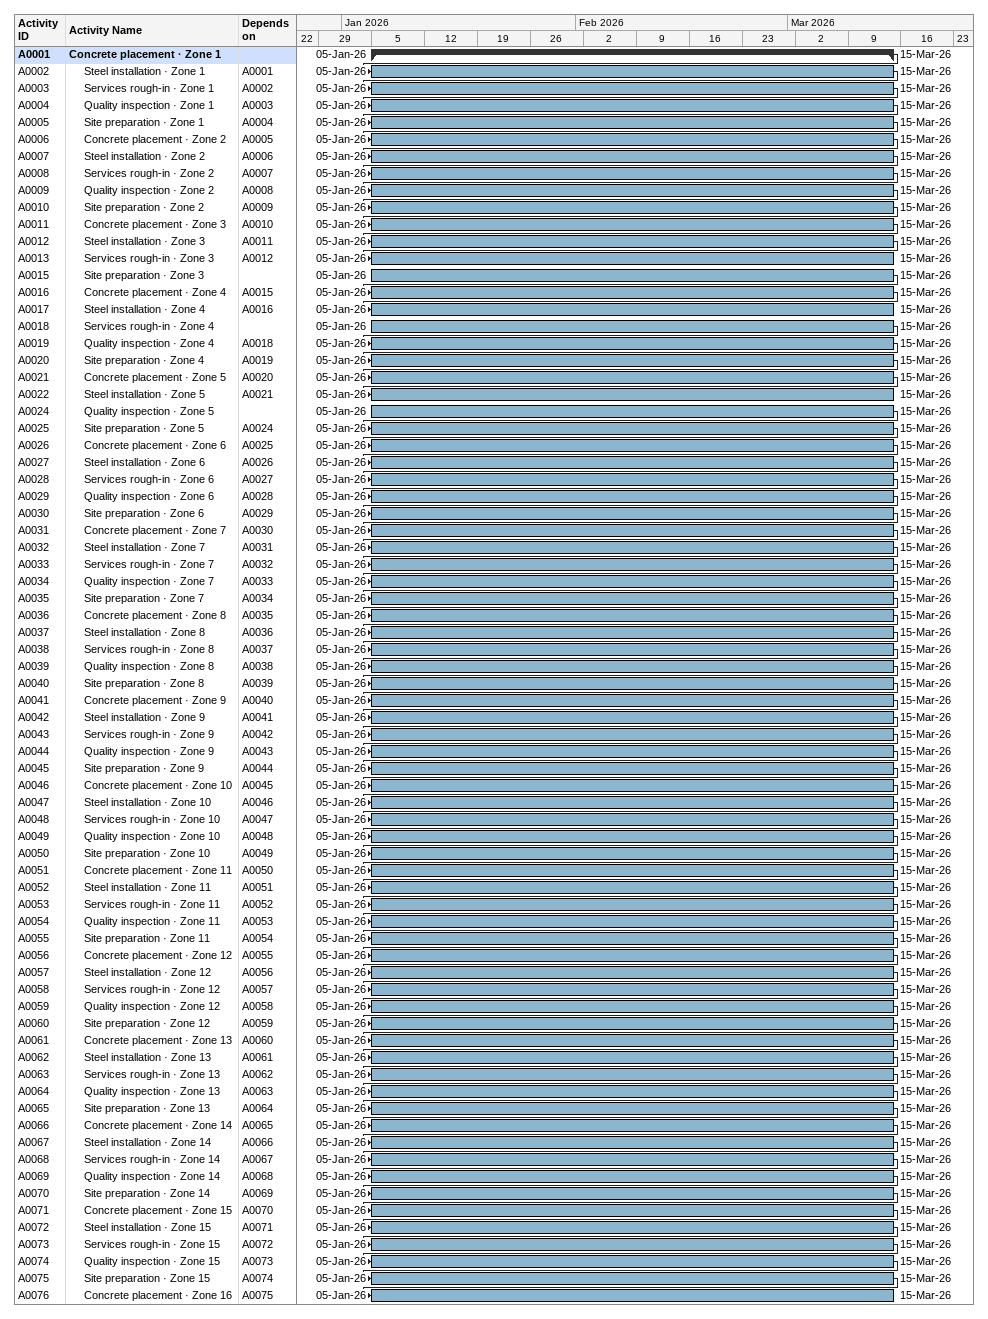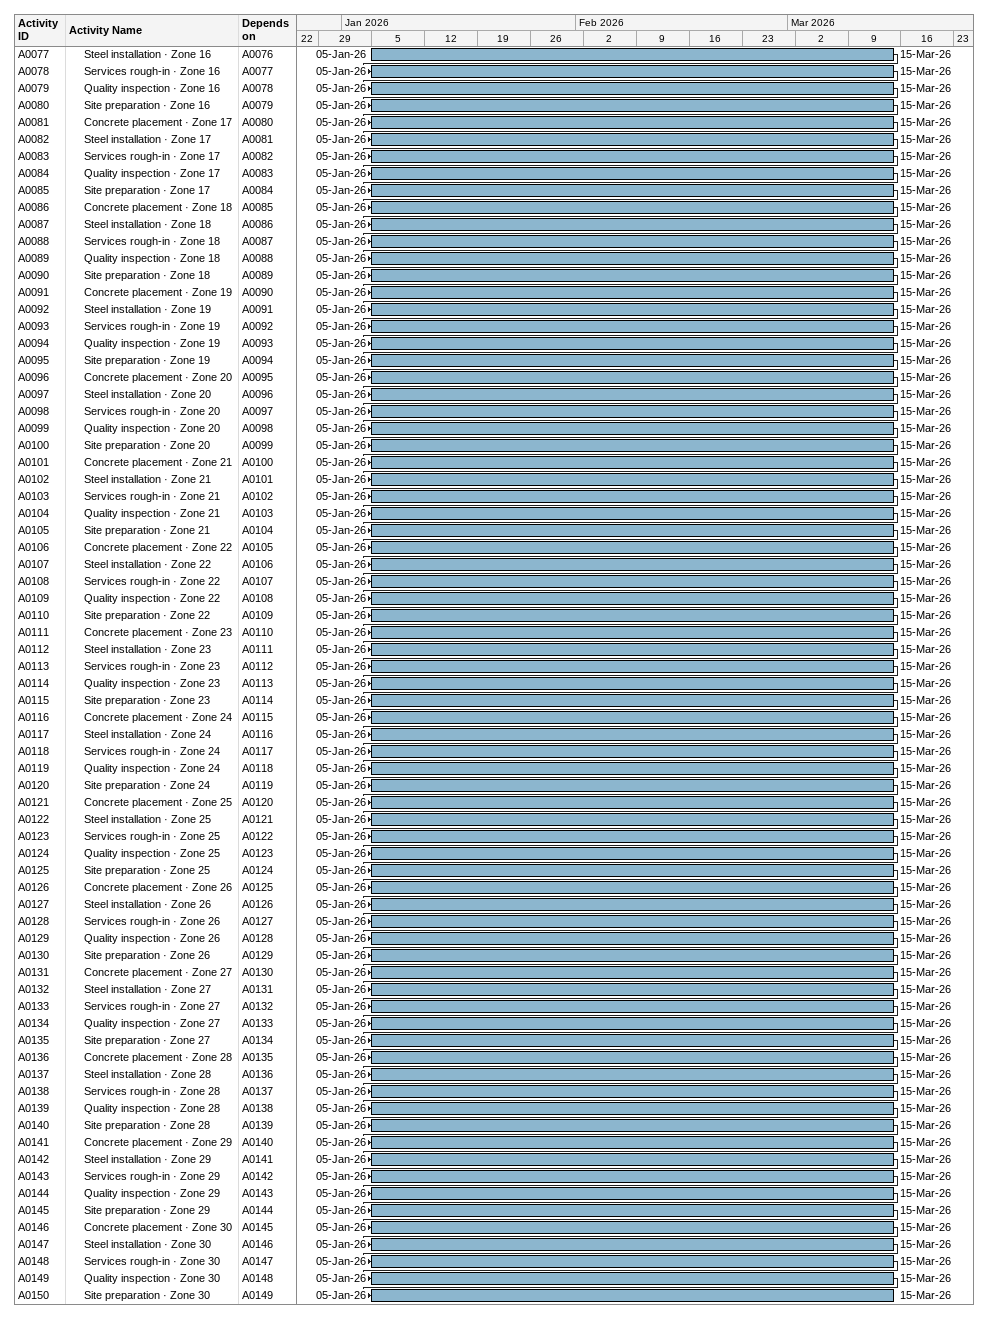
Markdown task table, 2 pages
| ID | Level | Task | Start | Finish | Predecessors |
|---|---|---|---|---|---|
| A0001 | 1 | **Concrete placement · Zone 1** | 2026-01-05 | 2026-03-15 |  |
| A0002 | 2 | Steel installation · Zone 1 | 2026-01-05 | 2026-03-15 | A0001 |
| A0003 | 2 | Services rough-in · Zone 1 | 2026-01-05 | 2026-03-15 | A0002 |
| A0004 | 2 | Quality inspection · Zone 1 | 2026-01-05 | 2026-03-15 | A0003 |
| A0005 | 2 | Site preparation · Zone 1 | 2026-01-05 | 2026-03-15 | A0004 |
| A0006 | 2 | Concrete placement · Zone 2 | 2026-01-05 | 2026-03-15 | A0005 |
| A0007 | 2 | Steel installation · Zone 2 | 2026-01-05 | 2026-03-15 | A0006 |
| A0008 | 2 | Services rough-in · Zone 2 | 2026-01-05 | 2026-03-15 | A0007 |
| A0009 | 2 | Quality inspection · Zone 2 | 2026-01-05 | 2026-03-15 | A0008 |
| A0010 | 2 | Site preparation · Zone 2 | 2026-01-05 | 2026-03-15 | A0009 |
| A0011 | 2 | Concrete placement · Zone 3 | 2026-01-05 | 2026-03-15 | A0010 |
| A0012 | 2 | Steel installation · Zone 3 | 2026-01-05 | 2026-03-15 | A0011 |
| A0013 | 2 | Services rough-in · Zone 3 | 2026-01-05 | 2026-03-15 | A0012 |
| A0015 | 2 | Site preparation · Zone 3 | 2026-01-05 | 2026-03-15 |  |
| A0016 | 2 | Concrete placement · Zone 4 | 2026-01-05 | 2026-03-15 | A0015 |
| A0017 | 2 | Steel installation · Zone 4 | 2026-01-05 | 2026-03-15 | A0016 |
| A0018 | 2 | Services rough-in · Zone 4 | 2026-01-05 | 2026-03-15 |  |
| A0019 | 2 | Quality inspection · Zone 4 | 2026-01-05 | 2026-03-15 | A0018 |
| A0020 | 2 | Site preparation · Zone 4 | 2026-01-05 | 2026-03-15 | A0019 |
| A0021 | 2 | Concrete placement · Zone 5 | 2026-01-05 | 2026-03-15 | A0020 |
| A0022 | 2 | Steel installation · Zone 5 | 2026-01-05 | 2026-03-15 | A0021 |
| A0024 | 2 | Quality inspection · Zone 5 | 2026-01-05 | 2026-03-15 |  |
| A0025 | 2 | Site preparation · Zone 5 | 2026-01-05 | 2026-03-15 | A0024 |
| A0026 | 2 | Concrete placement · Zone 6 | 2026-01-05 | 2026-03-15 | A0025 |
| A0027 | 2 | Steel installation · Zone 6 | 2026-01-05 | 2026-03-15 | A0026 |
| A0028 | 2 | Services rough-in · Zone 6 | 2026-01-05 | 2026-03-15 | A0027 |
| A0029 | 2 | Quality inspection · Zone 6 | 2026-01-05 | 2026-03-15 | A0028 |
| A0030 | 2 | Site preparation · Zone 6 | 2026-01-05 | 2026-03-15 | A0029 |
| A0031 | 2 | Concrete placement · Zone 7 | 2026-01-05 | 2026-03-15 | A0030 |
| A0032 | 2 | Steel installation · Zone 7 | 2026-01-05 | 2026-03-15 | A0031 |
| A0033 | 2 | Services rough-in · Zone 7 | 2026-01-05 | 2026-03-15 | A0032 |
| A0034 | 2 | Quality inspection · Zone 7 | 2026-01-05 | 2026-03-15 | A0033 |
| A0035 | 2 | Site preparation · Zone 7 | 2026-01-05 | 2026-03-15 | A0034 |
| A0036 | 2 | Concrete placement · Zone 8 | 2026-01-05 | 2026-03-15 | A0035 |
| A0037 | 2 | Steel installation · Zone 8 | 2026-01-05 | 2026-03-15 | A0036 |
| A0038 | 2 | Services rough-in · Zone 8 | 2026-01-05 | 2026-03-15 | A0037 |
| A0039 | 2 | Quality inspection · Zone 8 | 2026-01-05 | 2026-03-15 | A0038 |
| A0040 | 2 | Site preparation · Zone 8 | 2026-01-05 | 2026-03-15 | A0039 |
| A0041 | 2 | Concrete placement · Zone 9 | 2026-01-05 | 2026-03-15 | A0040 |
| A0042 | 2 | Steel installation · Zone 9 | 2026-01-05 | 2026-03-15 | A0041 |
| A0043 | 2 | Services rough-in · Zone 9 | 2026-01-05 | 2026-03-15 | A0042 |
| A0044 | 2 | Quality inspection · Zone 9 | 2026-01-05 | 2026-03-15 | A0043 |
| A0045 | 2 | Site preparation · Zone 9 | 2026-01-05 | 2026-03-15 | A0044 |
| A0046 | 2 | Concrete placement · Zone 10 | 2026-01-05 | 2026-03-15 | A0045 |
| A0047 | 2 | Steel installation · Zone 10 | 2026-01-05 | 2026-03-15 | A0046 |
| A0048 | 2 | Services rough-in · Zone 10 | 2026-01-05 | 2026-03-15 | A0047 |
| A0049 | 2 | Quality inspection · Zone 10 | 2026-01-05 | 2026-03-15 | A0048 |
| A0050 | 2 | Site preparation · Zone 10 | 2026-01-05 | 2026-03-15 | A0049 |
| A0051 | 2 | Concrete placement · Zone 11 | 2026-01-05 | 2026-03-15 | A0050 |
| A0052 | 2 | Steel installation · Zone 11 | 2026-01-05 | 2026-03-15 | A0051 |
| A0053 | 2 | Services rough-in · Zone 11 | 2026-01-05 | 2026-03-15 | A0052 |
| A0054 | 2 | Quality inspection · Zone 11 | 2026-01-05 | 2026-03-15 | A0053 |
| A0055 | 2 | Site preparation · Zone 11 | 2026-01-05 | 2026-03-15 | A0054 |
| A0056 | 2 | Concrete placement · Zone 12 | 2026-01-05 | 2026-03-15 | A0055 |
| A0057 | 2 | Steel installation · Zone 12 | 2026-01-05 | 2026-03-15 | A0056 |
| A0058 | 2 | Services rough-in · Zone 12 | 2026-01-05 | 2026-03-15 | A0057 |
| A0059 | 2 | Quality inspection · Zone 12 | 2026-01-05 | 2026-03-15 | A0058 |
| A0060 | 2 | Site preparation · Zone 12 | 2026-01-05 | 2026-03-15 | A0059 |
| A0061 | 2 | Concrete placement · Zone 13 | 2026-01-05 | 2026-03-15 | A0060 |
| A0062 | 2 | Steel installation · Zone 13 | 2026-01-05 | 2026-03-15 | A0061 |
| A0063 | 2 | Services rough-in · Zone 13 | 2026-01-05 | 2026-03-15 | A0062 |
| A0064 | 2 | Quality inspection · Zone 13 | 2026-01-05 | 2026-03-15 | A0063 |
| A0065 | 2 | Site preparation · Zone 13 | 2026-01-05 | 2026-03-15 | A0064 |
| A0066 | 2 | Concrete placement · Zone 14 | 2026-01-05 | 2026-03-15 | A0065 |
| A0067 | 2 | Steel installation · Zone 14 | 2026-01-05 | 2026-03-15 | A0066 |
| A0068 | 2 | Services rough-in · Zone 14 | 2026-01-05 | 2026-03-15 | A0067 |
| A0069 | 2 | Quality inspection · Zone 14 | 2026-01-05 | 2026-03-15 | A0068 |
| A0070 | 2 | Site preparation · Zone 14 | 2026-01-05 | 2026-03-15 | A0069 |
| A0071 | 2 | Concrete placement · Zone 15 | 2026-01-05 | 2026-03-15 | A0070 |
| A0072 | 2 | Steel installation · Zone 15 | 2026-01-05 | 2026-03-15 | A0071 |
| A0073 | 2 | Services rough-in · Zone 15 | 2026-01-05 | 2026-03-15 | A0072 |
| A0074 | 2 | Quality inspection · Zone 15 | 2026-01-05 | 2026-03-15 | A0073 |
| A0075 | 2 | Site preparation · Zone 15 | 2026-01-05 | 2026-03-15 | A0074 |
| A0076 | 2 | Concrete placement · Zone 16 | 2026-01-05 | 2026-03-15 | A0075 |
| A0077 | 2 | Steel installation · Zone 16 | 2026-01-05 | 2026-03-15 | A0076 |
| A0078 | 2 | Services rough-in · Zone 16 | 2026-01-05 | 2026-03-15 | A0077 |
| A0079 | 2 | Quality inspection · Zone 16 | 2026-01-05 | 2026-03-15 | A0078 |
| A0080 | 2 | Site preparation · Zone 16 | 2026-01-05 | 2026-03-15 | A0079 |
| A0081 | 2 | Concrete placement · Zone 17 | 2026-01-05 | 2026-03-15 | A0080 |
| A0082 | 2 | Steel installation · Zone 17 | 2026-01-05 | 2026-03-15 | A0081 |
| A0083 | 2 | Services rough-in · Zone 17 | 2026-01-05 | 2026-03-15 | A0082 |
| A0084 | 2 | Quality inspection · Zone 17 | 2026-01-05 | 2026-03-15 | A0083 |
| A0085 | 2 | Site preparation · Zone 17 | 2026-01-05 | 2026-03-15 | A0084 |
| A0086 | 2 | Concrete placement · Zone 18 | 2026-01-05 | 2026-03-15 | A0085 |
| A0087 | 2 | Steel installation · Zone 18 | 2026-01-05 | 2026-03-15 | A0086 |
| A0088 | 2 | Services rough-in · Zone 18 | 2026-01-05 | 2026-03-15 | A0087 |
| A0089 | 2 | Quality inspection · Zone 18 | 2026-01-05 | 2026-03-15 | A0088 |
| A0090 | 2 | Site preparation · Zone 18 | 2026-01-05 | 2026-03-15 | A0089 |
| A0091 | 2 | Concrete placement · Zone 19 | 2026-01-05 | 2026-03-15 | A0090 |
| A0092 | 2 | Steel installation · Zone 19 | 2026-01-05 | 2026-03-15 | A0091 |
| A0093 | 2 | Services rough-in · Zone 19 | 2026-01-05 | 2026-03-15 | A0092 |
| A0094 | 2 | Quality inspection · Zone 19 | 2026-01-05 | 2026-03-15 | A0093 |
| A0095 | 2 | Site preparation · Zone 19 | 2026-01-05 | 2026-03-15 | A0094 |
| A0096 | 2 | Concrete placement · Zone 20 | 2026-01-05 | 2026-03-15 | A0095 |
| A0097 | 2 | Steel installation · Zone 20 | 2026-01-05 | 2026-03-15 | A0096 |
| A0098 | 2 | Services rough-in · Zone 20 | 2026-01-05 | 2026-03-15 | A0097 |
| A0099 | 2 | Quality inspection · Zone 20 | 2026-01-05 | 2026-03-15 | A0098 |
| A0100 | 2 | Site preparation · Zone 20 | 2026-01-05 | 2026-03-15 | A0099 |
| A0101 | 2 | Concrete placement · Zone 21 | 2026-01-05 | 2026-03-15 | A0100 |
| A0102 | 2 | Steel installation · Zone 21 | 2026-01-05 | 2026-03-15 | A0101 |
| A0103 | 2 | Services rough-in · Zone 21 | 2026-01-05 | 2026-03-15 | A0102 |
| A0104 | 2 | Quality inspection · Zone 21 | 2026-01-05 | 2026-03-15 | A0103 |
| A0105 | 2 | Site preparation · Zone 21 | 2026-01-05 | 2026-03-15 | A0104 |
| A0106 | 2 | Concrete placement · Zone 22 | 2026-01-05 | 2026-03-15 | A0105 |
| A0107 | 2 | Steel installation · Zone 22 | 2026-01-05 | 2026-03-15 | A0106 |
| A0108 | 2 | Services rough-in · Zone 22 | 2026-01-05 | 2026-03-15 | A0107 |
| A0109 | 2 | Quality inspection · Zone 22 | 2026-01-05 | 2026-03-15 | A0108 |
| A0110 | 2 | Site preparation · Zone 22 | 2026-01-05 | 2026-03-15 | A0109 |
| A0111 | 2 | Concrete placement · Zone 23 | 2026-01-05 | 2026-03-15 | A0110 |
| A0112 | 2 | Steel installation · Zone 23 | 2026-01-05 | 2026-03-15 | A0111 |
| A0113 | 2 | Services rough-in · Zone 23 | 2026-01-05 | 2026-03-15 | A0112 |
| A0114 | 2 | Quality inspection · Zone 23 | 2026-01-05 | 2026-03-15 | A0113 |
| A0115 | 2 | Site preparation · Zone 23 | 2026-01-05 | 2026-03-15 | A0114 |
| A0116 | 2 | Concrete placement · Zone 24 | 2026-01-05 | 2026-03-15 | A0115 |
| A0117 | 2 | Steel installation · Zone 24 | 2026-01-05 | 2026-03-15 | A0116 |
| A0118 | 2 | Services rough-in · Zone 24 | 2026-01-05 | 2026-03-15 | A0117 |
| A0119 | 2 | Quality inspection · Zone 24 | 2026-01-05 | 2026-03-15 | A0118 |
| A0120 | 2 | Site preparation · Zone 24 | 2026-01-05 | 2026-03-15 | A0119 |
| A0121 | 2 | Concrete placement · Zone 25 | 2026-01-05 | 2026-03-15 | A0120 |
| A0122 | 2 | Steel installation · Zone 25 | 2026-01-05 | 2026-03-15 | A0121 |
| A0123 | 2 | Services rough-in · Zone 25 | 2026-01-05 | 2026-03-15 | A0122 |
| A0124 | 2 | Quality inspection · Zone 25 | 2026-01-05 | 2026-03-15 | A0123 |
| A0125 | 2 | Site preparation · Zone 25 | 2026-01-05 | 2026-03-15 | A0124 |
| A0126 | 2 | Concrete placement · Zone 26 | 2026-01-05 | 2026-03-15 | A0125 |
| A0127 | 2 | Steel installation · Zone 26 | 2026-01-05 | 2026-03-15 | A0126 |
| A0128 | 2 | Services rough-in · Zone 26 | 2026-01-05 | 2026-03-15 | A0127 |
| A0129 | 2 | Quality inspection · Zone 26 | 2026-01-05 | 2026-03-15 | A0128 |
| A0130 | 2 | Site preparation · Zone 26 | 2026-01-05 | 2026-03-15 | A0129 |
| A0131 | 2 | Concrete placement · Zone 27 | 2026-01-05 | 2026-03-15 | A0130 |
| A0132 | 2 | Steel installation · Zone 27 | 2026-01-05 | 2026-03-15 | A0131 |
| A0133 | 2 | Services rough-in · Zone 27 | 2026-01-05 | 2026-03-15 | A0132 |
| A0134 | 2 | Quality inspection · Zone 27 | 2026-01-05 | 2026-03-15 | A0133 |
| A0135 | 2 | Site preparation · Zone 27 | 2026-01-05 | 2026-03-15 | A0134 |
| A0136 | 2 | Concrete placement · Zone 28 | 2026-01-05 | 2026-03-15 | A0135 |
| A0137 | 2 | Steel installation · Zone 28 | 2026-01-05 | 2026-03-15 | A0136 |
| A0138 | 2 | Services rough-in · Zone 28 | 2026-01-05 | 2026-03-15 | A0137 |
| A0139 | 2 | Quality inspection · Zone 28 | 2026-01-05 | 2026-03-15 | A0138 |
| A0140 | 2 | Site preparation · Zone 28 | 2026-01-05 | 2026-03-15 | A0139 |
| A0141 | 2 | Concrete placement · Zone 29 | 2026-01-05 | 2026-03-15 | A0140 |
| A0142 | 2 | Steel installation · Zone 29 | 2026-01-05 | 2026-03-15 | A0141 |
| A0143 | 2 | Services rough-in · Zone 29 | 2026-01-05 | 2026-03-15 | A0142 |
| A0144 | 2 | Quality inspection · Zone 29 | 2026-01-05 | 2026-03-15 | A0143 |
| A0145 | 2 | Site preparation · Zone 29 | 2026-01-05 | 2026-03-15 | A0144 |
| A0146 | 2 | Concrete placement · Zone 30 | 2026-01-05 | 2026-03-15 | A0145 |
| A0147 | 2 | Steel installation · Zone 30 | 2026-01-05 | 2026-03-15 | A0146 |
| A0148 | 2 | Services rough-in · Zone 30 | 2026-01-05 | 2026-03-15 | A0147 |
| A0149 | 2 | Quality inspection · Zone 30 | 2026-01-05 | 2026-03-15 | A0148 |
| A0150 | 2 | Site preparation · Zone 30 | 2026-01-05 | 2026-03-15 | A0149 |
